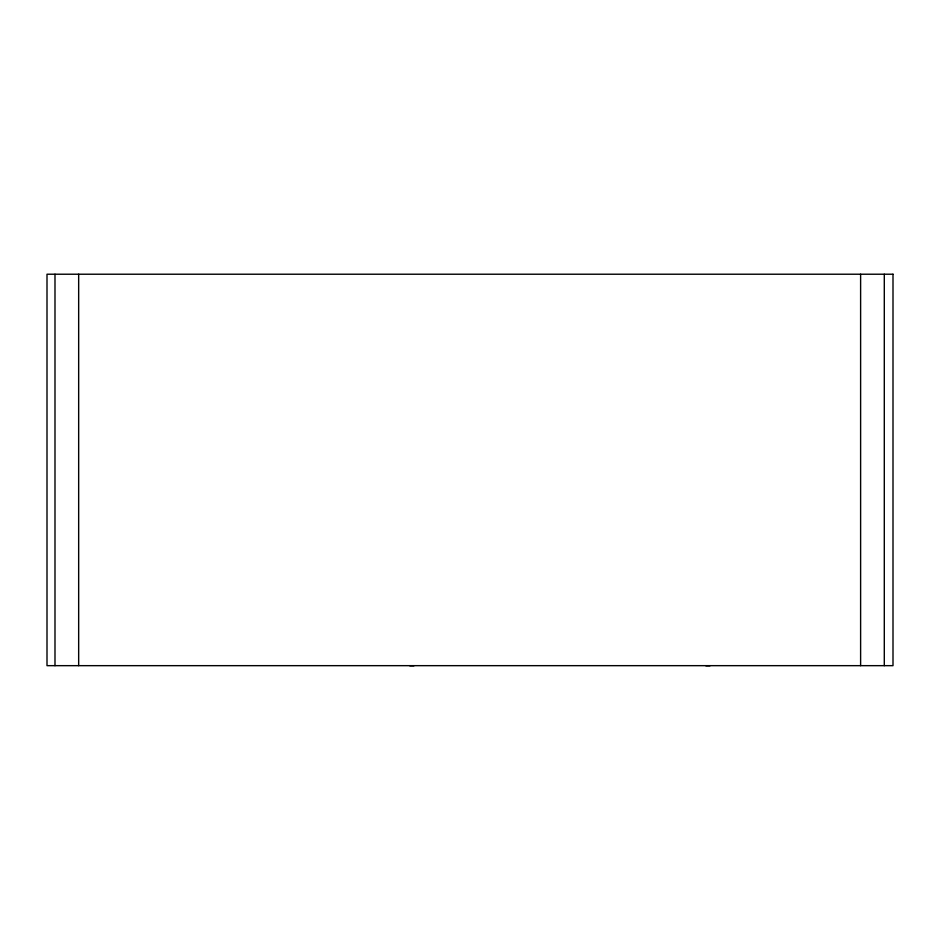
<?xml version="1.0" encoding="UTF-8"?>
<svg xmlns="http://www.w3.org/2000/svg" width="940" height="940" viewBox="0 0 940 940"><rect width="100%" height="100%" fill="white"/><g stroke="black" fill="none" stroke-linecap="round" stroke-linejoin="round"><path stroke-width="1.41" d="M409.793 665.779L413.941 665.779M705.858 665.779L710.005 665.779M884.293 274.221L884.293 665.661M860.617 274.221L860.617 665.661M78.666 274.221L78.666 665.661M54.99 274.221L54.99 665.661M893 274.221L47 274.221L47 665.661L893 665.661L893 274.221"/></g></svg>
